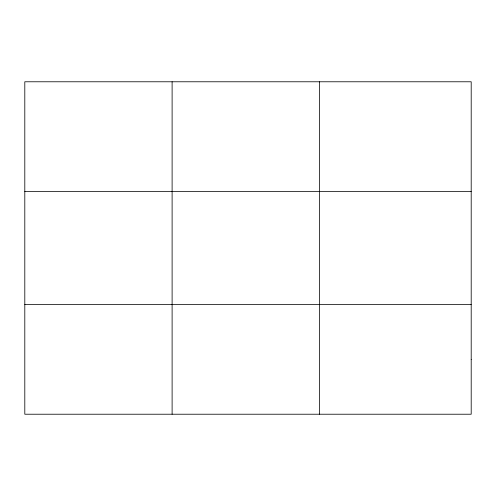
<?xml version="1.0" encoding="UTF-8"?>
<svg xmlns="http://www.w3.org/2000/svg" width="496" height="496" viewBox="0 0 496 496"><rect width="100%" height="100%" fill="white"/><g stroke="black" fill="none" stroke-linecap="round" stroke-linejoin="round"><path stroke-width="0.74" d="M172.112 81.778L172.112 414.222M319.424 81.778L319.424 414.222M24.8 191.487L471.2 191.487M24.8 304.513L471.2 304.513M471.2 359.371L471.2 414.222L24.8 414.222L24.8 81.778L471.2 81.778L471.2 359.371"/></g></svg>
